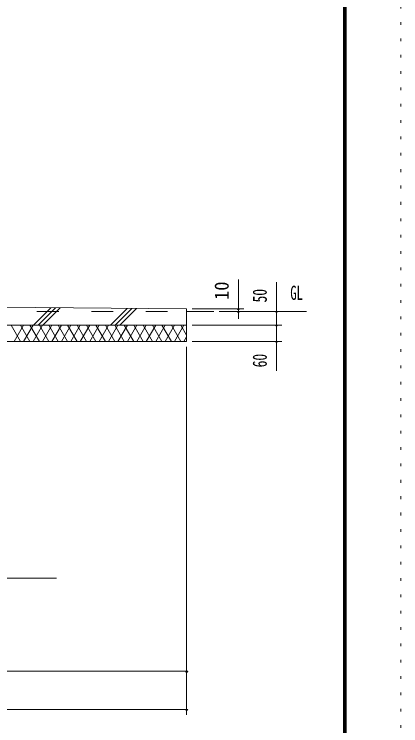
# Model space of a CAD drawing. Units: millimetres, scale not verified. Extents: x -35377 to 35394, y -16800 to 16800.
# Drawn here: x 29715 to 35394, y -4088 to 6356 of the extents above; entities that cross this region are included whole.
import ezdxf
from ezdxf.enums import TextEntityAlignment as Align

# ---------------------------------------------------------------- set-up
doc = ezdxf.new("R2010")
doc.units = ezdxf.units.MM
doc.header["$LTSCALE"] = 80
doc.linetypes.add('USER2', pattern=[10, 4, -6])
doc.linetypes.add('USER4', pattern=[3, 0.5, -2.5])
for name, color, linetype, lineweight in [('0-6_2-02BOLD', 7, 'Continuous', 18), ('0-7_2-12HIDDEN', 3, 'USER2', 18), ('0-A_2-52DIM', 3, 'Continuous', 18), ('0-B_2-62HATCH', 2, 'Continuous', 18), ('0-C_F-F1PAPER', 5, 'Continuous', 18), ('0-D_F-E_J_ADD', 5, 'USER4', 18)]:
    doc.layers.add(name, color=color, linetype=linetype, lineweight=lineweight)
doc.styles.add('ＭＳ ゴシック', font='')
doc.styles.get('ＭＳ ゴシック').set_extended_font_data('MS Gothic')

msp = doc.modelspace()

# ---------------------------------------------------------------- linework, layer by layer
at = {"layer": '0-6_2-02BOLD'}
for p, q in [((23251.13, 2104.59), (32247.93, 2031.89)), ((32247.93, 1991.89), (32647.93, 1991.89)), ((23251.13, 1791.89), (32247.93, 1791.89))]:
    msp.add_line(p, q, dxfattribs=at)
msp.add_lwpolyline([(32247.93, 2031.89), (32247.93, 1551.89), (25547.94, 1551.89)], dxfattribs=at)
at = {"layer": '0-7_2-12HIDDEN'}
msp.add_line((12447.93, 1991.89), (32247.93, 1991.89), dxfattribs=at)
at = {"layer": '0-A_2-52DIM'}
for p, q in [((33007.93, 1884.54), (33007.93, 2463.89)), ((33567.94, 2423.89), (33567.94, 1119.89)), ((32327.93, 2031.89), (33087.93, 2031.89)), ((34007.94, 1991.89), (32727.93, 1991.89)), ((33023.93, 2031.89), (32991.93, 2031.89)), ((33023.93, 1991.89), (32991.93, 1991.89)), ((33583.94, 1991.89), (33551.94, 1991.89)), ((32327.93, 1791.89), (33647.93, 1791.89)), ((33583.94, 1791.89), (33551.94, 1791.89)), ((32247.93, 1471.89), (32247.93, -3928.11)), ((33647.93, 1551.89), (32327.93, 1551.89)), ((33583.94, 1551.89), (33551.94, 1551.89)), ((32247.93, -3288.11), (12447.93, -3288.11)), ((32263.93, -3288.11), (32231.93, -3288.11)), ((32247.93, -3848.1), (12447.93, -3848.1)), ((32263.93, -3848.1), (32231.93, -3848.1))]:
    msp.add_line(p, q, dxfattribs=at)
msp.add_lwpolyline([(23064.63, -215.72), (27135.32, -1922.74), (30335.32, -1922.74)], dxfattribs=at)
for centre in [(33007.93, 2031.89), (33007.93, 1991.89), (33567.94, 1991.89), (33567.94, 1791.89), (33567.94, 1551.89), (32247.93, -3288.11), (32247.93, -3848.1)]:
    msp.add_arc(centre, 16, 180, 0, dxfattribs=at)
at = {"layer": '0-B_2-62HATCH'}
for p, q in [((29999.65, 1791.89), (30254.31, 2046.55)), ((30321.63, 2045.99), (30067.53, 1791.89)), ((30135.41, 1791.89), (30388.96, 2045.44)), ((31376.4, 2037.28), (31131.02, 1791.89)), ((31443.73, 2036.72), (31198.9, 1791.89)), ((31266.79, 1791.89), (31511.05, 2036.16)), ((29807.29, 1551.89), (29668.73, 1791.89)), ((29714.92, 1551.89), (29853.48, 1791.89)), ((29807.29, 1791.89), (29945.86, 1551.89)), ((29992.04, 1791.89), (29853.48, 1551.89)), ((30084.42, 1551.89), (29945.86, 1791.89)), ((29992.04, 1551.89), (30130.61, 1791.89)), ((30084.42, 1791.89), (30222.99, 1551.89)), ((30269.17, 1791.89), (30130.61, 1551.89)), ((30361.55, 1551.89), (30222.99, 1791.89)), ((30269.17, 1551.89), (30407.74, 1791.89)), ((30361.55, 1791.89), (30500.11, 1551.89)), ((30546.3, 1791.89), (30407.74, 1551.89)), ((30638.68, 1551.89), (30500.11, 1791.89)), ((30546.3, 1551.89), (30684.87, 1791.89)), ((30638.68, 1791.89), (30777.24, 1551.89)), ((30823.43, 1791.89), (30684.87, 1551.89)), ((30915.81, 1551.89), (30777.24, 1791.89)), ((30823.43, 1551.89), (30962, 1791.89)), ((30915.81, 1791.89), (31054.37, 1551.89)), ((31100.56, 1791.89), (30962, 1551.89)), ((31192.94, 1551.89), (31054.37, 1791.89)), ((31100.56, 1551.89), (31239.12, 1791.89)), ((31192.94, 1791.89), (31331.5, 1551.89)), ((31377.69, 1791.89), (31239.12, 1551.89)), ((31470.06, 1551.89), (31331.5, 1791.89)), ((31377.69, 1551.89), (31516.25, 1791.89)), ((31470.06, 1791.89), (31608.63, 1551.89)), ((31654.81, 1791.89), (31516.25, 1551.89)), ((31747.19, 1551.89), (31608.63, 1791.89)), ((31654.81, 1551.89), (31793.38, 1791.89)), ((31747.19, 1791.89), (31885.76, 1551.89)), ((31931.94, 1791.89), (31793.38, 1551.89)), ((32024.32, 1551.89), (31885.76, 1791.89)), ((31931.94, 1551.89), (32070.5, 1791.89)), ((32024.32, 1791.89), (32162.88, 1551.89)), ((32209.07, 1791.89), (32070.5, 1551.89)), ((32247.93, 1644.58), (32162.88, 1791.89)), ((32209.07, 1551.89), (32247.93, 1619.21))]:
    msp.add_line(p, q, dxfattribs=at)
at = {"layer": '0-C_F-F1PAPER'}
for points in [[(34593.96, -16000), (-11326.04, -16000), (-11326.04, 16160), (34593.96, 16160)], [(34589.95, -15996), (-11322.04, -15996), (-11322.04, 16156), (34589.95, 16156)], [(34585.96, -15992), (34585.96, 16152), (-11318.04, 16152), (-11318.04, -15992)], [(34581.95, -15988), (-11314.04, -15988), (-11314.04, 16148), (34581.95, 16148)], [(34577.96, -15984), (34577.96, 16144), (-11310.04, 16144), (-11310.04, -15984)], [(34573.96, -15980), (-11306.04, -15980), (-11306.04, 16140), (34573.96, 16140)], [(34569.95, -15976), (34569.95, 16136), (-11302.04, 16136), (-11302.04, -15976)], [(34565.96, -15972), (-11298.04, -15972), (-11298.04, 16132), (34565.96, 16132)], [(34561.95, -15968), (-11294.04, -15968), (-11294.04, 16128), (34561.95, 16128)], [(34557.96, -15964), (-11290.04, -15964), (-11290.04, 16124), (34557.96, 16124)], [(34553.96, -15960), (34553.96, 16120), (-11286.04, 16120), (-11286.04, -15960)]]:
    msp.add_lwpolyline(points, close=True, dxfattribs=at)
at = {"layer": '0-D_F-E_J_ADD'}
msp.add_lwpolyline([(35393.96, -16800), (-12126.04, -16800), (-12126.04, 16800), (35393.96, 16800)], close=True, dxfattribs=at)

# ---------------------------------------------------------------- texts
at = {"layer": '0-A_2-52DIM', "color": 7, "style": 'ＭＳ ゴシック'}
for s, width, p in [('10', 0.95, (32927.93, 2163.18)), ('50', 0.7, (33487.94, 2125.14)), ('60', 0.7, (33487.94, 1172.5))]:
    msp.add_text(s, height=208.4, rotation=90, dxfattribs=dict(at, width=width)).set_placement(p, align=Align.BOTTOM_LEFT)
at = {"layer": '0-A_2-52DIM', "color": 7, "style": 'ＭＳ ゴシック', "width": 0.65}
msp.add_text('GL', height=208.4, dxfattribs=at).set_placement((33770.98, 2100.31), align=Align.BOTTOM_LEFT)

doc.saveas('drawing.dxf')
